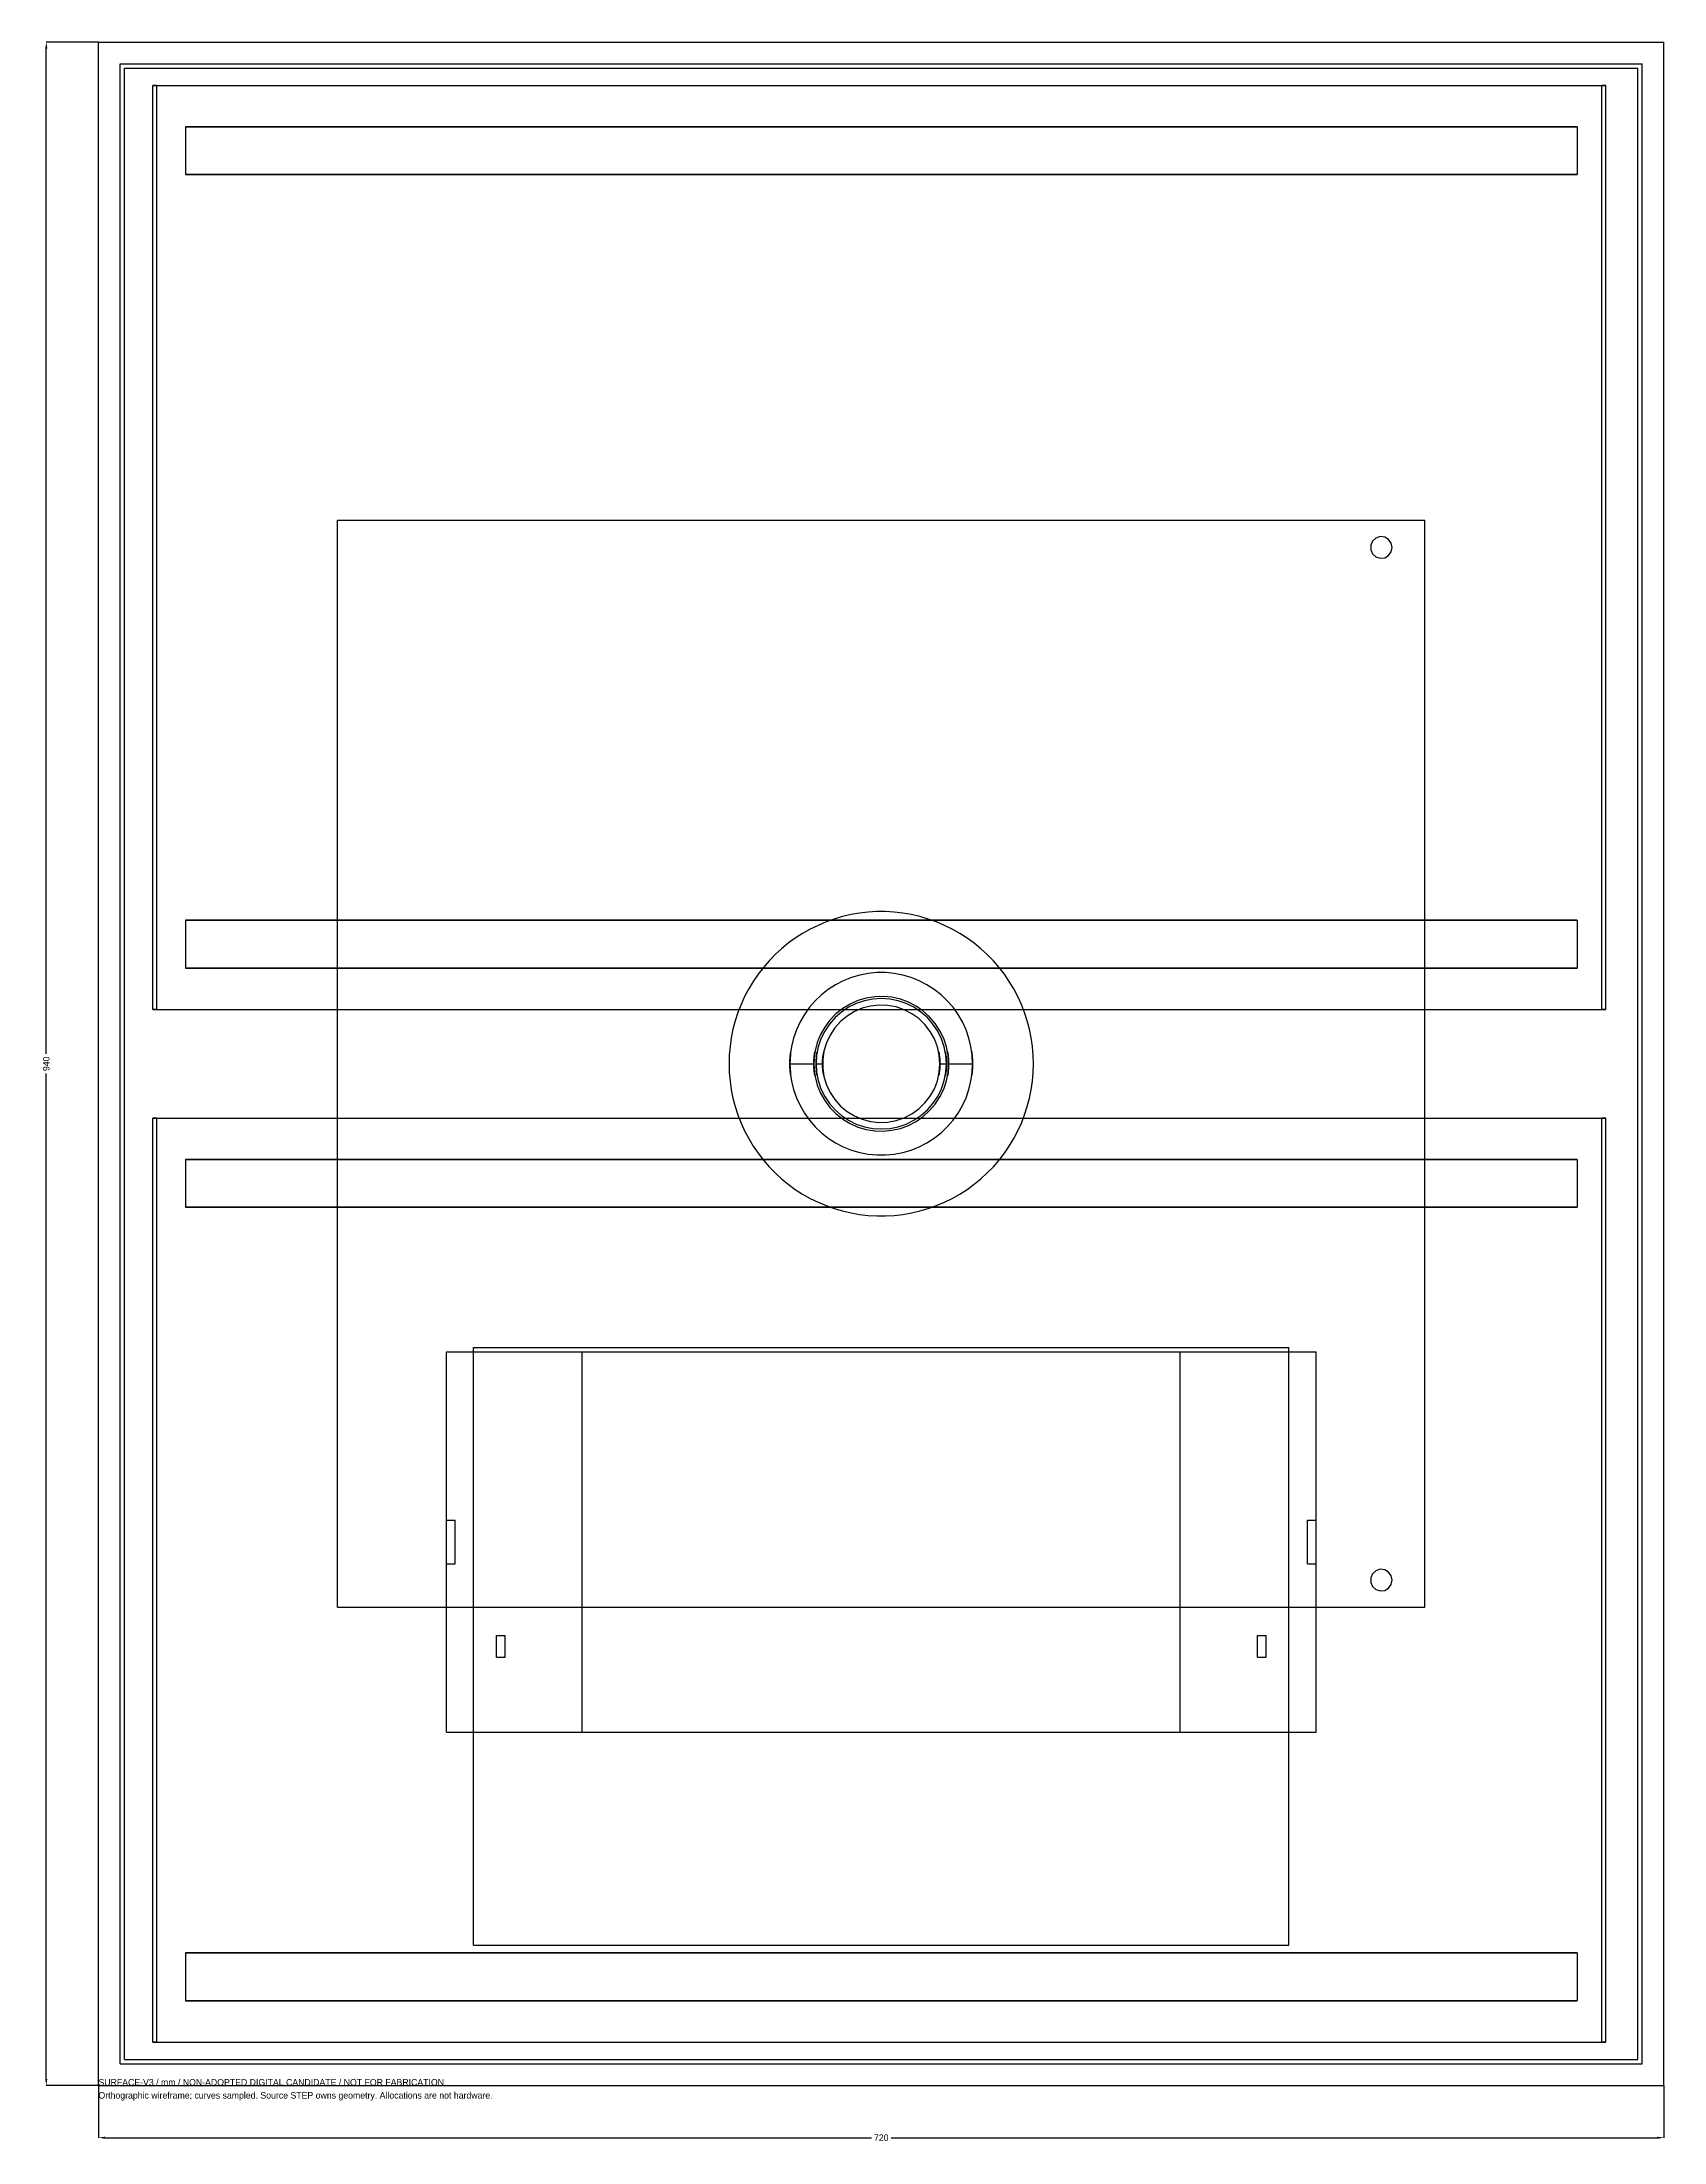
# Model space of a CAD drawing. Header units: millimetres. Extents: x -26 to 1760, y -7122 to 6996.
# Drawn here: x -26 to 720, y -26 to 940 of the extents above; entities that cross this region are included whole.
import ezdxf

# ---------------------------------------------------------------- set-up
doc = ezdxf.new("R2010")
doc.units = ezdxf.units.MM
for name, color, linetype in [('DIMENSIONS', 7, 'Continuous'), ('NOTES', 7, 'Continuous'), ('XY', 7, 'Continuous')]:
    doc.layers.add(name, color=color, linetype=linetype)
doc.dimstyles.get("Standard").update_dxf_attribs({"dimtxt": 2.5, "dimasz": 2.5, "dimexe": 1.25, "dimexo": 0.625, "dimtad": 1, "dimcen": 2.5, "dimazin": 3, "dimtfac": 1, "dimtmove": 0, "dimatfit": 3})

# ---------------------------------------------------------------- blocks, each defined once
blk = doc.blocks.new('_CLOSEDFILLED')
at = {"color": 0, "linetype": 'BYBLOCK'}
blk.add_solid([(-1, 0.16), (0, 0), (-1, -0.16)], dxfattribs=at)
blk = doc.blocks.new('*D1')
for p, q in [((0, 0), (0, -24)), ((720, 0), (720, -24)), ((3, -24), (355.5, -24)), ((364.5, -24), (717, -24))]:
    blk.add_line(p, q)
at = {"layer": 'Defpoints'}
for p in [(0, 0), (720, 0), (0, -24)]:
    blk.add_point(p, dxfattribs=at)
at = {"layer": 'DIMENSIONS', "xscale": 3, "yscale": 3, "rotation": 180}
blk.add_blockref('_CLOSEDFILLED', (0, -24), dxfattribs=at)
at = {"layer": 'DIMENSIONS', "xscale": 3, "yscale": 3}
blk.add_blockref('_CLOSEDFILLED', (720, -24), dxfattribs=at)
at = {"layer": 'DIMENSIONS', "insert": (360, -24), "char_height": 3, "attachment_point": 5}
blk.add_mtext('720', dxfattribs=at)
blk = doc.blocks.new('*D2')
for p, q in [((0, 940), (-24, 940)), ((-24, 474.5), (-24, 937)), ((-24, 3), (-24, 465.5)), ((0, 0), (-24, 0))]:
    blk.add_line(p, q)
at = {"layer": 'Defpoints'}
for p in [(0, 940), (-24, 0), (0, 0)]:
    blk.add_point(p, dxfattribs=at)
at = {"layer": 'DIMENSIONS', "xscale": 3, "yscale": 3}
for p, rotation in [((-24, 940), 90), ((-24, 0), 270)]:
    blk.add_blockref('_CLOSEDFILLED', p, dxfattribs=dict(at, rotation=rotation))
at = {"layer": 'DIMENSIONS', "insert": (-24, 470), "char_height": 3, "attachment_point": 5, "rotation": 90}
blk.add_mtext('940', dxfattribs=at)

msp = doc.modelspace()

# ---------------------------------------------------------------- linework, layer by layer
at = {"layer": 'XY'}
for points in [[(0, 0), (0, 940)], [(0, 0), (0, 940)], [(0, 940), (720, 940)], [(0, 940), (720, 940)], [(720, 0), (720, 940)], [(720, 0), (720, 940)], [(10, 10), (10, 930)], [(10, 10), (10, 930)], [(10, 930), (710, 930)], [(10, 930), (710, 930)], [(12, 12), (12, 928)], [(12, 928), (708, 928)], [(12, 12), (12, 928)], [(12, 928), (708, 928)], [(708, 12), (708, 928)], [(708, 12), (708, 928)], [(710, 10), (710, 930)], [(710, 10), (710, 930)], [(25.0697, 495), (25.0697, 920)], [(26.8136, 920), (25.0697, 920)], [(25.0697, 920), (691.4425, 920)], [(26.8136, 495), (26.8136, 920)], [(26.8136, 920), (693.1864, 920)], [(691.4425, 495), (691.4425, 920)], [(693.1864, 920), (691.4425, 920)], [(693.1864, 495), (693.1864, 920)], [(40, 901), (40, 879)], [(40, 901), (680, 901)], [(40, 901), (40, 879)], [(680, 901), (40, 901)], [(680, 901), (680, 879)], [(680, 901), (680, 879)], [(40, 879), (680, 879)], [(680, 879), (40, 879)], [(110, 220), (110, 720)], [(110, 220), (110, 720)], [(110, 720), (610, 720)], [(110, 720), (610, 720)], [(610, 220), (610, 720)], [(610, 220), (610, 720)], [(595, 707.5), (594.5677, 709.5337), (593.3457, 711.2157), (591.5451, 712.2553), (589.4774, 712.4726), (587.5, 711.8301), (585.9549, 710.4389), (585.1093, 708.5396), (585.1093, 706.4604), (585.9549, 704.5611), (587.5, 703.1699), (589.4774, 702.5274), (591.5451, 702.7447), (593.3457, 703.7843), (594.5677, 705.4663), (595, 707.5)], [(595, 707.5), (594.5677, 709.5337), (593.3457, 711.2157), (591.5451, 712.2553), (589.4774, 712.4726), (587.5, 711.8301), (585.9549, 710.4389), (585.1093, 708.5396), (585.1093, 706.4604), (585.9549, 704.5611), (587.5, 703.1699), (589.4774, 702.5274), (591.5451, 702.7447), (593.3457, 703.7843), (594.5677, 705.4663), (595, 707.5)], [(40, 536), (40, 514)], [(40, 536), (680, 536)], [(40, 536), (40, 514)], [(680, 536), (40, 536)], [(430, 470), (429.8858, 473.9962), (429.5437, 477.9794), (428.9748, 481.9366), (428.1808, 485.8548), (427.1645, 489.7213), (425.9291, 493.5235), (424.4787, 497.2489), (422.8179, 500.8855), (420.9522, 504.4213), (418.8877, 507.8449), (416.6312, 511.145), (414.1899, 514.3109), (411.5719, 517.3322), (408.7856, 520.1992), (405.8403, 522.9025), (402.7454, 525.4332), (399.511, 527.783), (396.1478, 529.9444), (392.6667, 531.9103), (389.0791, 533.6742), (385.3965, 535.2305), (381.6312, 536.574), (377.7953, 537.7003), (373.9013, 538.6058), (369.962, 539.2875), (365.9903, 539.7432), (361.9989, 539.9715), (358.0011, 539.9715), (354.0097, 539.7432), (350.038, 539.2875), (346.0987, 538.6058), (342.2047, 537.7003), (338.3688, 536.574), (334.6035, 535.2305), (330.9209, 533.6742), (327.3333, 531.9103), (323.8522, 529.9444), (320.489, 527.783), (317.2546, 525.4332), (314.1597, 522.9025), (311.2144, 520.1992), (308.4281, 517.3322), (305.8101, 514.3109), (303.3688, 511.145), (301.1123, 507.8449), (299.0478, 504.4213), (297.1821, 500.8855), (295.5213, 497.2489), (294.0709, 493.5235), (292.8355, 489.7213), (291.8192, 485.8548), (291.0252, 481.9366), (290.4563, 477.9794), (290.1142, 473.9962), (290, 470), (290.1142, 466.0038), (290.4563, 462.0206), (291.0252, 458.0634), (291.8192, 454.1452), (292.8355, 450.2787), (294.0709, 446.4765), (295.5213, 442.7511), (297.1821, 439.1145), (299.0478, 435.5787), (301.1123, 432.1551), (303.3688, 428.855), (305.8101, 425.6891), (308.4281, 422.6678), (311.2144, 419.8008), (314.1597, 417.0975), (317.2546, 414.5668), (320.489, 412.217), (323.8522, 410.0556), (327.3333, 408.0897), (330.9209, 406.3258), (334.6035, 404.7695), (338.3688, 403.426), (342.2047, 402.2997), (346.0987, 401.3942), (350.038, 400.7125), (354.0097, 400.2568), (358.0011, 400.0285), (361.9989, 400.0285), (365.9903, 400.2568), (369.962, 400.7125), (373.9013, 401.3942), (377.7953, 402.2997), (381.6312, 403.426), (385.3965, 404.7695), (389.0791, 406.3258), (392.6667, 408.0897), (396.1478, 410.0556), (399.511, 412.217), (402.7454, 414.5668), (405.8403, 417.0975), (408.7856, 419.8008), (411.5719, 422.6678), (414.1899, 425.6891), (416.6312, 428.855), (418.8877, 432.1551), (420.9522, 435.5787), (422.8179, 439.1145), (424.4787, 442.7511), (425.9291, 446.4765), (427.1645, 450.2787), (428.1808, 454.1452), (428.9748, 458.0634), (429.5437, 462.0206), (429.8858, 466.0038), (430, 470)], [(430, 470), (429.8858, 473.9962), (429.5437, 477.9794), (428.9748, 481.9366), (428.1808, 485.8548), (427.1645, 489.7213), (425.9291, 493.5235), (424.4787, 497.2489), (422.8179, 500.8855), (420.9522, 504.4213), (418.8877, 507.8449), (416.6312, 511.145), (414.1899, 514.3109), (411.5719, 517.3322), (408.7856, 520.1992), (405.8403, 522.9025), (402.7454, 525.4332), (399.511, 527.783), (396.1478, 529.9444), (392.6667, 531.9103), (389.0791, 533.6742), (385.3965, 535.2305), (381.6312, 536.574), (377.7953, 537.7003), (373.9013, 538.6058), (369.962, 539.2875), (365.9903, 539.7432), (361.9989, 539.9715), (358.0011, 539.9715), (354.0097, 539.7432), (350.038, 539.2875), (346.0987, 538.6058), (342.2047, 537.7003), (338.3688, 536.574), (334.6035, 535.2305), (330.9209, 533.6742), (327.3333, 531.9103), (323.8522, 529.9444), (320.489, 527.783), (317.2546, 525.4332), (314.1597, 522.9025), (311.2144, 520.1992), (308.4281, 517.3322), (305.8101, 514.3109), (303.3688, 511.145), (301.1123, 507.8449), (299.0478, 504.4213), (297.1821, 500.8855), (295.5213, 497.2489), (294.0709, 493.5235), (292.8355, 489.7213), (291.8192, 485.8548), (291.0252, 481.9366), (290.4563, 477.9794), (290.1142, 473.9962), (290, 470), (290.1142, 466.0038), (290.4563, 462.0206), (291.0252, 458.0634), (291.8192, 454.1452), (292.8355, 450.2787), (294.0709, 446.4765), (295.5213, 442.7511), (297.1821, 439.1145), (299.0478, 435.5787), (301.1123, 432.1551), (303.3688, 428.855), (305.8101, 425.6891), (308.4281, 422.6678), (311.2144, 419.8008), (314.1597, 417.0975), (317.2546, 414.5668), (320.489, 412.217), (323.8522, 410.0556), (327.3333, 408.0897), (330.9209, 406.3258), (334.6035, 404.7695), (338.3688, 403.426), (342.2047, 402.2997), (346.0987, 401.3942), (350.038, 400.7125), (354.0097, 400.2568), (358.0011, 400.0285), (361.9989, 400.0285), (365.9903, 400.2568), (369.962, 400.7125), (373.9013, 401.3942), (377.7953, 402.2997), (381.6312, 403.426), (385.3965, 404.7695), (389.0791, 406.3258), (392.6667, 408.0897), (396.1478, 410.0556), (399.511, 412.217), (402.7454, 414.5668), (405.8403, 417.0975), (408.7856, 419.8008), (411.5719, 422.6678), (414.1899, 425.6891), (416.6312, 428.855), (418.8877, 432.1551), (420.9522, 435.5787), (422.8179, 439.1145), (424.4787, 442.7511), (425.9291, 446.4765), (427.1645, 450.2787), (428.1808, 454.1452), (428.9748, 458.0634), (429.5437, 462.0206), (429.8858, 466.0038), (430, 470)], [(680, 536), (680, 514)], [(680, 536), (680, 514)], [(40, 514), (680, 514)], [(680, 514), (40, 514)], [(402, 470), (401.8098, 473.9924), (401.241, 477.9486), (400.2987, 481.8328), (398.9915, 485.6098), (397.3311, 489.2455), (395.3326, 492.7069), (393.0142, 495.9627), (390.3968, 498.9833), (387.5042, 501.7415), (384.3624, 504.2122), (381, 506.3731), (377.4474, 508.2045), (373.7369, 509.69), (369.9019, 510.8161), (365.9772, 511.5725), (361.9984, 511.9524), (358.0016, 511.9524), (354.0228, 511.5725), (350.0981, 510.8161), (346.2631, 509.69), (342.5526, 508.2045), (339, 506.3731), (335.6376, 504.2122), (332.4958, 501.7415), (329.6032, 498.9833), (326.9858, 495.9627), (324.6674, 492.7069), (322.6689, 489.2455), (321.0085, 485.6098), (319.7013, 481.8328), (318.759, 477.9486), (318.1902, 473.9924), (318, 470), (318.1902, 466.0076), (318.759, 462.0514), (319.7013, 458.1672), (321.0085, 454.3902), (322.6689, 450.7545), (324.6674, 447.2931), (326.9858, 444.0373), (329.6032, 441.0167), (332.4958, 438.2585), (335.6376, 435.7878), (339, 433.6269), (342.5526, 431.7955), (346.2631, 430.31), (350.0981, 429.1839), (354.0228, 428.4275), (358.0016, 428.0476), (361.9984, 428.0476), (365.9772, 428.4275), (369.9019, 429.1839), (373.7369, 430.31), (377.4474, 431.7955), (381, 433.6269), (384.3624, 435.7878), (387.5042, 438.2585), (390.3968, 441.0167), (393.0142, 444.0373), (395.3326, 447.2931), (397.3311, 450.7545), (398.9915, 454.3902), (400.2987, 458.1672), (401.241, 462.0514), (401.8098, 466.0076), (402, 470)], [(402, 470), (401.8098, 473.9924), (401.241, 477.9486), (400.2987, 481.8328), (398.9915, 485.6098), (397.3311, 489.2455), (395.3326, 492.7069), (393.0142, 495.9627), (390.3968, 498.9833), (387.5042, 501.7415), (384.3624, 504.2122), (381, 506.3731), (377.4474, 508.2045), (373.7369, 509.69), (369.9019, 510.8161), (365.9772, 511.5725), (361.9984, 511.9524), (358.0016, 511.9524), (354.0228, 511.5725), (350.0981, 510.8161), (346.2631, 509.69), (342.5526, 508.2045), (339, 506.3731), (335.6376, 504.2122), (332.4958, 501.7415), (329.6032, 498.9833), (326.9858, 495.9627), (324.6674, 492.7069), (322.6689, 489.2455), (321.0085, 485.6098), (319.7013, 481.8328), (318.759, 477.9486), (318.1902, 473.9924), (318, 470), (318.1902, 466.0076), (318.759, 462.0514), (319.7013, 458.1672), (321.0085, 454.3902), (322.6689, 450.7545), (324.6674, 447.2931), (326.9858, 444.0373), (329.6032, 441.0167), (332.4958, 438.2585), (335.6376, 435.7878), (339, 433.6269), (342.5526, 431.7955), (346.2631, 430.31), (350.0981, 429.1839), (354.0228, 428.4275), (358.0016, 428.0476), (361.9984, 428.0476), (365.9772, 428.4275), (369.9019, 429.1839), (373.7369, 430.31), (377.4474, 431.7955), (381, 433.6269), (384.3624, 435.7878), (387.5042, 438.2585), (390.3968, 441.0167), (393.0142, 444.0373), (395.3326, 447.2931), (397.3311, 450.7545), (398.9915, 454.3902), (400.2987, 458.1672), (401.241, 462.0514), (401.8098, 466.0076), (402, 470)], [(26.8136, 495), (25.0697, 495)], [(25.0697, 495), (691.4425, 495)], [(26.8136, 495), (693.1864, 495)], [(391, 470), (390.7455, 473.9642), (389.9861, 477.8633), (388.7344, 481.6333), (387.0109, 485.2122), (384.8438, 488.5414), (382.2688, 491.5662), (379.3282, 494.2368), (376.0702, 496.5094), (372.5483, 498.3468), (368.8204, 499.7187), (364.9476, 500.6026), (360.9936, 500.9841), (357.0233, 500.8568), (353.1019, 500.2228), (349.2937, 499.0925), (345.6613, 497.4846), (342.2644, 495.4253), (339.1587, 492.9486), (336.3952, 490.0951), (334.0193, 486.9116), (332.07, 483.4504), (330.5793, 479.7684), (329.5717, 475.9259), (329.0637, 471.9862), (329.0637, 468.0138), (329.5717, 464.0741), (330.5793, 460.2316), (332.07, 456.5496), (334.0193, 453.0884), (336.3952, 449.9049), (339.1587, 447.0514), (342.2644, 444.5747), (345.6613, 442.5154), (349.2937, 440.9075), (353.1019, 439.7772), (357.0233, 439.1432), (360.9936, 439.0159), (364.9476, 439.3974), (368.8204, 440.2813), (372.5483, 441.6532), (376.0702, 443.4906), (379.3282, 445.7632), (382.2688, 448.4338), (384.8438, 451.4586), (387.0109, 454.7878), (388.7344, 458.3667), (389.9861, 462.1367), (390.7455, 466.0358), (391, 470)], [(391, 470), (390.7455, 473.9642), (389.9861, 477.8633), (388.7344, 481.6333), (387.0109, 485.2122), (384.8438, 488.5414), (382.2688, 491.5662), (379.3282, 494.2368), (376.0702, 496.5094), (372.5483, 498.3468), (368.8204, 499.7187), (364.9476, 500.6026), (360.9936, 500.9841), (357.0233, 500.8568), (353.1019, 500.2228), (349.2937, 499.0925), (345.6613, 497.4846), (342.2644, 495.4253), (339.1587, 492.9486), (336.3952, 490.0951), (334.0193, 486.9116), (332.07, 483.4504), (330.5793, 479.7684), (329.5717, 475.9259), (329.0637, 471.9862), (329.0637, 468.0138), (329.5717, 464.0741), (330.5793, 460.2316), (332.07, 456.5496), (334.0193, 453.0884), (336.3952, 449.9049), (339.1587, 447.0514), (342.2644, 444.5747), (345.6613, 442.5154), (349.2937, 440.9075), (353.1019, 439.7772), (357.0233, 439.1432), (360.9936, 439.0159), (364.9476, 439.3974), (368.8204, 440.2813), (372.5483, 441.6532), (376.0702, 443.4906), (379.3282, 445.7632), (382.2688, 448.4338), (384.8438, 451.4586), (387.0109, 454.7878), (388.7344, 458.3667), (389.9861, 462.1367), (390.7455, 466.0358), (391, 470)], [(391, 470), (390.7455, 473.9642), (389.9861, 477.8633), (388.7344, 481.6333), (387.0109, 485.2122), (384.8438, 488.5414), (382.2688, 491.5662), (379.3282, 494.2368), (376.0702, 496.5094), (372.5483, 498.3468), (368.8204, 499.7187), (364.9476, 500.6026), (360.9936, 500.9841), (357.0233, 500.8568), (353.1019, 500.2228), (349.2937, 499.0925), (345.6613, 497.4846), (342.2644, 495.4253), (339.1587, 492.9486), (336.3952, 490.0951), (334.0193, 486.9116), (332.07, 483.4504), (330.5793, 479.7684), (329.5717, 475.9259), (329.0637, 471.9862), (329.0637, 468.0138), (329.5717, 464.0741), (330.5793, 460.2316), (332.07, 456.5496), (334.0193, 453.0884), (336.3952, 449.9049), (339.1587, 447.0514), (342.2644, 444.5747), (345.6613, 442.5154), (349.2937, 440.9075), (353.1019, 439.7772), (357.0233, 439.1432), (360.9936, 439.0159), (364.9476, 439.3974), (368.8204, 440.2813), (372.5483, 441.6532), (376.0702, 443.4906), (379.3282, 445.7632), (382.2688, 448.4338), (384.8438, 451.4586), (387.0109, 454.7878), (388.7344, 458.3667), (389.9861, 462.1367), (390.7455, 466.0358), (391, 470)], [(391, 470), (390.7455, 473.9642), (389.9861, 477.8633), (388.7344, 481.6333), (387.0109, 485.2122), (384.8438, 488.5414), (382.2688, 491.5662), (379.3282, 494.2368), (376.0702, 496.5094), (372.5483, 498.3468), (368.8204, 499.7187), (364.9476, 500.6026), (360.9936, 500.9841), (357.0233, 500.8568), (353.1019, 500.2228), (349.2937, 499.0925), (345.6613, 497.4846), (342.2644, 495.4253), (339.1587, 492.9486), (336.3952, 490.0951), (334.0193, 486.9116), (332.07, 483.4504), (330.5793, 479.7684), (329.5717, 475.9259), (329.0637, 471.9862), (329.0637, 468.0138), (329.5717, 464.0741), (330.5793, 460.2316), (332.07, 456.5496), (334.0193, 453.0884), (336.3952, 449.9049), (339.1587, 447.0514), (342.2644, 444.5747), (345.6613, 442.5154), (349.2937, 440.9075), (353.1019, 439.7772), (357.0233, 439.1432), (360.9936, 439.0159), (364.9476, 439.3974), (368.8204, 440.2813), (372.5483, 441.6532), (376.0702, 443.4906), (379.3282, 445.7632), (382.2688, 448.4338), (384.8438, 451.4586), (387.0109, 454.7878), (388.7344, 458.3667), (389.9861, 462.1367), (390.7455, 466.0358), (391, 470)], [(390, 470), (389.7433, 473.9158), (388.9778, 477.7646), (387.7164, 481.4805), (385.9808, 485), (383.8006, 488.2628), (381.2132, 491.2132), (378.2628, 493.8006), (375, 495.9808), (371.4805, 497.7164), (367.7646, 498.9778), (363.9158, 499.7433), (360, 500), (356.0842, 499.7433), (352.2354, 498.9778), (348.5195, 497.7164), (345, 495.9808), (341.7372, 493.8006), (338.7868, 491.2132), (336.1994, 488.2628), (334.0192, 485), (332.2836, 481.4805), (331.0222, 477.7646), (330.2567, 473.9158), (330, 470), (330.2567, 466.0842), (331.0222, 462.2354), (332.2836, 458.5195), (334.0192, 455), (336.1994, 451.7372), (338.7868, 448.7868), (341.7372, 446.1994), (345, 444.0192), (348.5195, 442.2836), (352.2354, 441.0222), (356.0842, 440.2567), (360, 440), (363.9158, 440.2567), (367.7646, 441.0222), (371.4805, 442.2836), (375, 444.0192), (378.2628, 446.1994), (381.2132, 448.7868), (383.8006, 451.7372), (385.9808, 455), (387.7164, 458.5195), (388.9778, 462.2354), (389.7433, 466.0842), (390, 470)], [(390, 470), (389.7433, 473.9158), (388.9778, 477.7646), (387.7164, 481.4805), (385.9808, 485), (383.8006, 488.2628), (381.2132, 491.2132), (378.2628, 493.8006), (375, 495.9808), (371.4805, 497.7164), (367.7646, 498.9778), (363.9158, 499.7433), (360, 500), (356.0842, 499.7433), (352.2354, 498.9778), (348.5195, 497.7164), (345, 495.9808), (341.7372, 493.8006), (338.7868, 491.2132), (336.1994, 488.2628), (334.0192, 485), (332.2836, 481.4805), (331.0222, 477.7646), (330.2567, 473.9158), (330, 470), (330.2567, 466.0842), (331.0222, 462.2354), (332.2836, 458.5195), (334.0192, 455), (336.1994, 451.7372), (338.7868, 448.7868), (341.7372, 446.1994), (345, 444.0192), (348.5195, 442.2836), (352.2354, 441.0222), (356.0842, 440.2567), (360, 440), (363.9158, 440.2567), (367.7646, 441.0222), (371.4805, 442.2836), (375, 444.0192), (378.2628, 446.1994), (381.2132, 448.7868), (383.8006, 451.7372), (385.9808, 455), (387.7164, 458.5195), (388.9778, 462.2354), (389.7433, 466.0842), (390, 470)], [(387, 470), (386.7123, 473.9312), (385.8552, 477.7787), (384.4471, 481.4603), (382.5179, 484.8977), (380.1088, 488.0176), (377.2712, 490.7535), (374.0654, 493.047), (370.5598, 494.8493), (366.8292, 496.1221), (362.953, 496.838), (359.0139, 496.982), (355.0958, 496.5509), (351.2822, 495.5539), (347.6545, 494.0122), (344.2898, 491.9588), (341.26, 489.4374), (338.6296, 486.5017), (336.4547, 483.2143), (334.7816, 479.6452), (333.646, 475.8706), (333.072, 471.9709), (333.072, 468.0291), (333.646, 464.1294), (334.7816, 460.3548), (336.4547, 456.7857), (338.6296, 453.4983), (341.26, 450.5626), (344.2898, 448.0412), (347.6545, 445.9878), (351.2822, 444.4461), (355.0958, 443.4491), (359.0139, 443.018), (362.953, 443.162), (366.8292, 443.8779), (370.5598, 445.1507), (374.0654, 446.953), (377.2712, 449.2465), (380.1088, 451.9824), (382.5179, 455.1023), (384.4471, 458.5397), (385.8552, 462.2213), (386.7123, 466.0688), (387, 470)], [(387, 470), (386.7123, 473.9312), (385.8552, 477.7787), (384.4471, 481.4603), (382.5179, 484.8977), (380.1088, 488.0176), (377.2712, 490.7535), (374.0654, 493.047), (370.5598, 494.8493), (366.8292, 496.1221), (362.953, 496.838), (359.0139, 496.982), (355.0958, 496.5509), (351.2822, 495.5539), (347.6545, 494.0122), (344.2898, 491.9588), (341.26, 489.4374), (338.6296, 486.5017), (336.4547, 483.2143), (334.7816, 479.6452), (333.646, 475.8706), (333.072, 471.9709), (333.072, 468.0291), (333.646, 464.1294), (334.7816, 460.3548), (336.4547, 456.7857), (338.6296, 453.4983), (341.26, 450.5626), (344.2898, 448.0412), (347.6545, 445.9878), (351.2822, 444.4461), (355.0958, 443.4491), (359.0139, 443.018), (362.953, 443.162), (366.8292, 443.8779), (370.5598, 445.1507), (374.0654, 446.953), (377.2712, 449.2465), (380.1088, 451.9824), (382.5179, 455.1023), (384.4471, 458.5397), (385.8552, 462.2213), (386.7123, 466.0688), (387, 470)], [(693.1864, 495), (691.4425, 495)], [(318, 470), (318.0597, 467.7616), (318.1993, 465.9129), (318.3269, 464.7696), (318.3577, 464.5302), (318.2709, 465.2375), (318.1247, 466.7665), (318.0156, 468.8554), (318.0156, 471.1446), (318.1247, 473.2335), (318.2709, 474.7625), (318.3577, 475.4698), (318.3269, 475.2304), (318.1993, 474.0871), (318.0597, 472.2384), (318, 470)], [(318, 470), (318.0597, 467.7616), (318.1993, 465.9129), (318.3269, 464.7696), (318.3577, 464.5302), (318.2709, 465.2375), (318.1247, 466.7665), (318.0156, 468.8554), (318.0156, 471.1446), (318.1247, 473.2335), (318.2709, 474.7625), (318.3577, 475.4698), (318.3269, 475.2304), (318.1993, 474.0871), (318.0597, 472.2384), (318, 470)], [(329, 470), (329.081, 467.7604), (329.2706, 465.913), (329.4444, 464.77), (329.4864, 464.5302), (329.3679, 465.238), (329.1692, 466.7658), (329.0212, 468.8545), (329.0212, 471.1455), (329.1692, 473.2342), (329.3679, 474.762), (329.4864, 475.4698), (329.4444, 475.23), (329.2706, 474.087), (329.081, 472.2396), (329, 470)], [(329, 470), (329.081, 467.7604), (329.2706, 465.913), (329.4444, 464.77), (329.4864, 464.5302), (329.3679, 465.238), (329.1692, 466.7658), (329.0212, 468.8545), (329.0212, 471.1455), (329.1692, 473.2342), (329.3679, 474.762), (329.4864, 475.4698), (329.4444, 475.23), (329.2706, 474.087), (329.081, 472.2396), (329, 470)], [(330, 470), (330.0837, 467.7603), (330.2797, 465.9131), (330.4594, 464.77), (330.5028, 464.5303), (330.3803, 465.2381), (330.1748, 466.7657), (330.0219, 468.8544), (330.0219, 471.1456), (330.1748, 473.2343), (330.3803, 474.7619), (330.5028, 475.4697), (330.4594, 475.23), (330.2797, 474.0869), (330.0837, 472.2397), (330, 470)], [(330, 470), (330.0837, 467.7603), (330.2797, 465.9131), (330.4594, 464.77), (330.5028, 464.5303), (330.3803, 465.2381), (330.1748, 466.7657), (330.0219, 468.8544), (330.0219, 471.1456), (330.1748, 473.2343), (330.3803, 474.7619), (330.5028, 475.4697), (330.4594, 475.23), (330.2797, 474.0869), (330.0837, 472.2397), (330, 470)], [(333, 470), (333.0931, 467.7596), (333.3111, 465.9131), (333.5113, 464.7702), (333.5598, 464.5303), (333.4232, 465.2384), (333.1945, 466.7654), (333.0243, 468.8538), (333.0243, 471.1462), (333.1945, 473.2346), (333.4232, 474.7616), (333.5598, 475.4697), (333.5113, 475.2298), (333.3111, 474.0869), (333.0931, 472.2404), (333, 470)], [(333, 470), (333.0931, 467.7596), (333.3111, 465.9131), (333.5113, 464.7702), (333.5598, 464.5303), (333.4232, 465.2384), (333.1945, 466.7654), (333.0243, 468.8538), (333.0243, 471.1462), (333.1945, 473.2346), (333.4232, 474.7616), (333.5598, 475.4697), (333.5113, 475.2298), (333.3111, 474.0869), (333.0931, 472.2404), (333, 470)], [(387, 470), (386.9757, 471.1462), (386.9069, 472.2404), (386.8055, 473.2346), (386.6889, 474.0869), (386.5768, 474.7616), (386.4887, 475.2298), (386.4402, 475.4697), (386.4402, 475.4697), (386.4887, 475.2298), (386.5768, 474.7616), (386.6889, 474.0869), (386.8055, 473.2346), (386.9069, 472.2404), (386.9757, 471.1462), (387, 470)], [(387, 470), (386.9757, 471.1462), (386.9069, 472.2404), (386.8055, 473.2346), (386.6889, 474.0869), (386.5768, 474.7616), (386.4887, 475.2298), (386.4402, 475.4697), (386.4402, 475.4697), (386.4887, 475.2298), (386.5768, 474.7616), (386.6889, 474.0869), (386.8055, 473.2346), (386.9069, 472.2404), (386.9757, 471.1462), (387, 470)], [(390, 470), (389.9781, 471.1456), (389.9163, 472.2397), (389.8252, 473.2343), (389.7203, 474.0869), (389.6197, 474.7619), (389.5406, 475.23), (389.4972, 475.4697), (389.4972, 475.4697), (389.5406, 475.23), (389.6197, 474.7619), (389.7203, 474.0869), (389.8252, 473.2343), (389.9163, 472.2397), (389.9781, 471.1456), (390, 470)], [(390, 470), (389.9781, 471.1456), (389.9163, 472.2397), (389.8252, 473.2343), (389.7203, 474.0869), (389.6197, 474.7619), (389.5406, 475.23), (389.4972, 475.4697), (389.4972, 475.4697), (389.5406, 475.23), (389.6197, 474.7619), (389.7203, 474.0869), (389.8252, 473.2343), (389.9163, 472.2397), (389.9781, 471.1456), (390, 470)], [(391, 470), (390.9788, 471.1455), (390.919, 472.2396), (390.8308, 473.2342), (390.7294, 474.087), (390.6321, 474.762), (390.5556, 475.23), (390.5136, 475.4698), (390.5136, 475.4698), (390.5556, 475.23), (390.6321, 474.762), (390.7294, 474.087), (390.8308, 473.2342), (390.919, 472.2396), (390.9788, 471.1455), (391, 470)], [(391, 470), (390.9788, 471.1455), (390.919, 472.2396), (390.8308, 473.2342), (390.7294, 474.087), (390.6321, 474.762), (390.5556, 475.23), (390.5136, 475.4698), (390.5136, 475.4698), (390.5556, 475.23), (390.6321, 474.762), (390.7294, 474.087), (390.8308, 473.2342), (390.919, 472.2396), (390.9788, 471.1455), (391, 470)], [(402, 470), (401.9844, 471.1446), (401.9403, 472.2384), (401.8753, 473.2335), (401.8007, 474.0871), (401.7291, 474.7625), (401.6731, 475.2304), (401.6423, 475.4698), (401.6423, 475.4698), (401.6731, 475.2304), (401.7291, 474.7625), (401.8007, 474.0871), (401.8753, 473.2335), (401.9403, 472.2384), (401.9844, 471.1446), (402, 470)], [(402, 470), (401.9844, 471.1446), (401.9403, 472.2384), (401.8753, 473.2335), (401.8007, 474.0871), (401.7291, 474.7625), (401.6731, 475.2304), (401.6423, 475.4698), (401.6423, 475.4698), (401.6731, 475.2304), (401.7291, 474.7625), (401.8007, 474.0871), (401.8753, 473.2335), (401.9403, 472.2384), (401.9844, 471.1446), (402, 470)], [(318, 470), (329, 470)], [(318, 470), (329, 470)], [(330, 470), (333, 470)], [(330, 470), (333, 470)], [(387, 470), (386.9757, 468.8538), (386.9069, 467.7596), (386.8055, 466.7654), (386.6889, 465.9131), (386.5768, 465.2384), (386.4887, 464.7702), (386.4402, 464.5303), (386.4402, 464.5303), (386.4887, 464.7702), (386.5768, 465.2384), (386.6889, 465.9131), (386.8055, 466.7654), (386.9069, 467.7596), (386.9757, 468.8538), (387, 470)], [(387, 470), (386.9757, 468.8538), (386.9069, 467.7596), (386.8055, 466.7654), (386.6889, 465.9131), (386.5768, 465.2384), (386.4887, 464.7702), (386.4402, 464.5303), (386.4402, 464.5303), (386.4887, 464.7702), (386.5768, 465.2384), (386.6889, 465.9131), (386.8055, 466.7654), (386.9069, 467.7596), (386.9757, 468.8538), (387, 470)], [(387, 470), (390, 470)], [(387, 470), (390, 470)], [(390, 470), (389.9781, 468.8544), (389.9163, 467.7603), (389.8252, 466.7657), (389.7203, 465.9131), (389.6197, 465.2381), (389.5406, 464.77), (389.4972, 464.5303), (389.4972, 464.5303), (389.5406, 464.77), (389.6197, 465.2381), (389.7203, 465.9131), (389.8252, 466.7657), (389.9163, 467.7603), (389.9781, 468.8544), (390, 470)], [(390, 470), (389.9781, 468.8544), (389.9163, 467.7603), (389.8252, 466.7657), (389.7203, 465.9131), (389.6197, 465.2381), (389.5406, 464.77), (389.4972, 464.5303), (389.4972, 464.5303), (389.5406, 464.77), (389.6197, 465.2381), (389.7203, 465.9131), (389.8252, 466.7657), (389.9163, 467.7603), (389.9781, 468.8544), (390, 470)], [(391, 470), (390.9788, 468.8545), (390.919, 467.7604), (390.8308, 466.7658), (390.7294, 465.913), (390.6321, 465.238), (390.5556, 464.77), (390.5136, 464.5302), (390.5136, 464.5302), (390.5556, 464.77), (390.6321, 465.238), (390.7294, 465.913), (390.8308, 466.7658), (390.919, 467.7604), (390.9788, 468.8545), (391, 470)], [(391, 470), (390.9788, 468.8545), (390.919, 467.7604), (390.8308, 466.7658), (390.7294, 465.913), (390.6321, 465.238), (390.5556, 464.77), (390.5136, 464.5302), (390.5136, 464.5302), (390.5556, 464.77), (390.6321, 465.238), (390.7294, 465.913), (390.8308, 466.7658), (390.919, 467.7604), (390.9788, 468.8545), (391, 470)], [(391, 470), (402, 470)], [(391, 470), (402, 470)], [(402, 470), (401.9844, 468.8554), (401.9403, 467.7616), (401.8753, 466.7665), (401.8007, 465.9129), (401.7291, 465.2375), (401.6731, 464.7696), (401.6423, 464.5302), (401.6423, 464.5302), (401.6731, 464.7696), (401.7291, 465.2375), (401.8007, 465.9129), (401.8753, 466.7665), (401.9403, 467.7616), (401.9844, 468.8554), (402, 470)], [(402, 470), (401.9844, 468.8554), (401.9403, 467.7616), (401.8753, 466.7665), (401.8007, 465.9129), (401.7291, 465.2375), (401.6731, 464.7696), (401.6423, 464.5302), (401.6423, 464.5302), (401.6731, 464.7696), (401.7291, 465.2375), (401.8007, 465.9129), (401.8753, 466.7665), (401.9403, 467.7616), (401.9844, 468.8554), (402, 470)], [(25.0697, 20), (25.0697, 445)], [(26.8136, 445), (25.0697, 445)], [(25.0697, 445), (691.4425, 445)], [(26.8136, 20), (26.8136, 445)], [(26.8136, 445), (693.1864, 445)], [(691.4425, 20), (691.4425, 445)], [(693.1864, 445), (691.4425, 445)], [(693.1864, 20), (693.1864, 445)], [(40, 426), (40, 404)], [(40, 426), (680, 426)], [(40, 426), (40, 404)], [(680, 426), (40, 426)], [(680, 426), (680, 404)], [(680, 426), (680, 404)], [(40, 404), (680, 404)], [(680, 404), (40, 404)], [(172.5, 64.5575), (172.5, 339.5575)], [(172.5, 64.5575), (172.5, 339.5575)], [(172.5, 339.5575), (547.5, 339.5575)], [(172.5, 339.5575), (547.5, 339.5575)], [(547.5, 64.5575), (547.5, 339.5575)], [(547.5, 64.5575), (547.5, 339.5575)], [(160, 162.5), (160, 337.5)], [(160, 260), (160, 337.5)], [(160, 337.5), (560, 337.5)], [(160, 337.5), (560, 337.5)], [(222.5, 162.5), (222.5, 337.5)], [(222.5, 162.5), (222.5, 337.5)], [(222.5, 337.5), (497.5, 337.5)], [(222.5, 337.5), (497.5, 337.5)], [(497.5, 162.5), (497.5, 337.5)], [(497.5, 162.5), (497.5, 337.5)], [(560, 260), (560, 337.5)], [(560, 162.5), (560, 337.5)], [(160, 240), (160, 260)], [(160, 260), (164, 260)], [(160, 260), (164, 260)], [(164, 240), (164, 260)], [(164, 240), (164, 260)], [(556, 260), (560, 260)], [(556, 240), (556, 260)], [(556, 260), (560, 260)], [(556, 240), (556, 260)], [(560, 240), (560, 260)], [(160, 162.5), (160, 240)], [(160, 240), (164, 240)], [(160, 240), (164, 240)], [(556, 240), (560, 240)], [(556, 240), (560, 240)], [(560, 162.5), (560, 240)], [(595, 232.5), (594.5677, 234.5337), (593.3457, 236.2157), (591.5451, 237.2553), (589.4774, 237.4726), (587.5, 236.8301), (585.9549, 235.4389), (585.1093, 233.5396), (585.1093, 231.4604), (585.9549, 229.5611), (587.5, 228.1699), (589.4774, 227.5274), (591.5451, 227.7447), (593.3457, 228.7843), (594.5677, 230.4663), (595, 232.5)], [(595, 232.5), (594.5677, 234.5337), (593.3457, 236.2157), (591.5451, 237.2553), (589.4774, 237.4726), (587.5, 236.8301), (585.9549, 235.4389), (585.1093, 233.5396), (585.1093, 231.4604), (585.9549, 229.5611), (587.5, 228.1699), (589.4774, 227.5274), (591.5451, 227.7447), (593.3457, 228.7843), (594.5677, 230.4663), (595, 232.5)], [(110, 220), (610, 220)], [(110, 220), (610, 220)], [(183, 197.0575), (183, 207.0575)], [(183, 197.0575), (183, 207.0575)], [(183, 207.0575), (187, 207.0575)], [(183, 207.0575), (187, 207.0575)], [(187, 197.0575), (187, 207.0575)], [(187, 197.0575), (187, 207.0575)], [(533, 197.0575), (533, 207.0575)], [(533, 197.0575), (533, 207.0575)], [(533, 207.0575), (537, 207.0575)], [(533, 207.0575), (537, 207.0575)], [(537, 197.0575), (537, 207.0575)], [(537, 197.0575), (537, 207.0575)], [(183, 197.0575), (187, 197.0575)], [(183, 197.0575), (187, 197.0575)], [(533, 197.0575), (537, 197.0575)], [(533, 197.0575), (537, 197.0575)], [(160, 162.5), (560, 162.5)], [(160, 162.5), (560, 162.5)], [(222.5, 162.5), (497.5, 162.5)], [(222.5, 162.5), (497.5, 162.5)], [(40, 61), (40, 39)], [(40, 61), (680, 61)], [(40, 61), (40, 39)], [(680, 61), (40, 61)], [(172.5, 64.5575), (547.5, 64.5575)], [(172.5, 64.5575), (547.5, 64.5575)], [(680, 61), (680, 39)], [(680, 61), (680, 39)], [(40, 39), (680, 39)], [(680, 39), (40, 39)], [(26.8136, 20), (25.0697, 20)], [(25.0697, 20), (691.4425, 20)], [(26.8136, 20), (693.1864, 20)], [(693.1864, 20), (691.4425, 20)], [(10, 10), (710, 10)], [(10, 10), (710, 10)], [(12, 12), (708, 12)], [(12, 12), (708, 12)], [(0, 0), (720, 0)], [(0, 0), (720, 0)]]:
    msp.add_lwpolyline(points, dxfattribs=at)

# ---------------------------------------------------------------- texts
at = {"layer": 'NOTES'}
for s, p in [('SURFACE-V3 / mm / NON-ADOPTED DIGITAL CANDIDATE / NOT FOR FABRICATION', (0, 0)), ('Orthographic wireframe; curves sampled. Source STEP owns geometry. Allocations are not hardware.', (0, -6))]:
    msp.add_text(s, height=3, dxfattribs=at).set_placement(p)

# ---------------------------------------------------------------- dimensions: what is measured, and where the dimension line sits
at = {"layer": 'DIMENSIONS'}
dim = msp.add_linear_dim(base=(-24, 0), p1=(0, 0), p2=(0, 940), angle=90, dimstyle='Standard', override={"dimtxt": 3, "dimasz": 3, "dimdec": 3}, dxfattribs=at)
dim.commit()
dim.dimension.update_dxf_attribs({"geometry": '*D2', "text_midpoint": (-24, 470)})
dim = msp.add_linear_dim(base=(0, -24), p1=(0, 0), p2=(720, 0), dimstyle='Standard', override={"dimtxt": 3, "dimasz": 3, "dimdec": 3}, dxfattribs=at)
dim.commit()
dim.dimension.update_dxf_attribs({"geometry": '*D1', "text_midpoint": (360, -24)})

doc.saveas('drawing.dxf')
